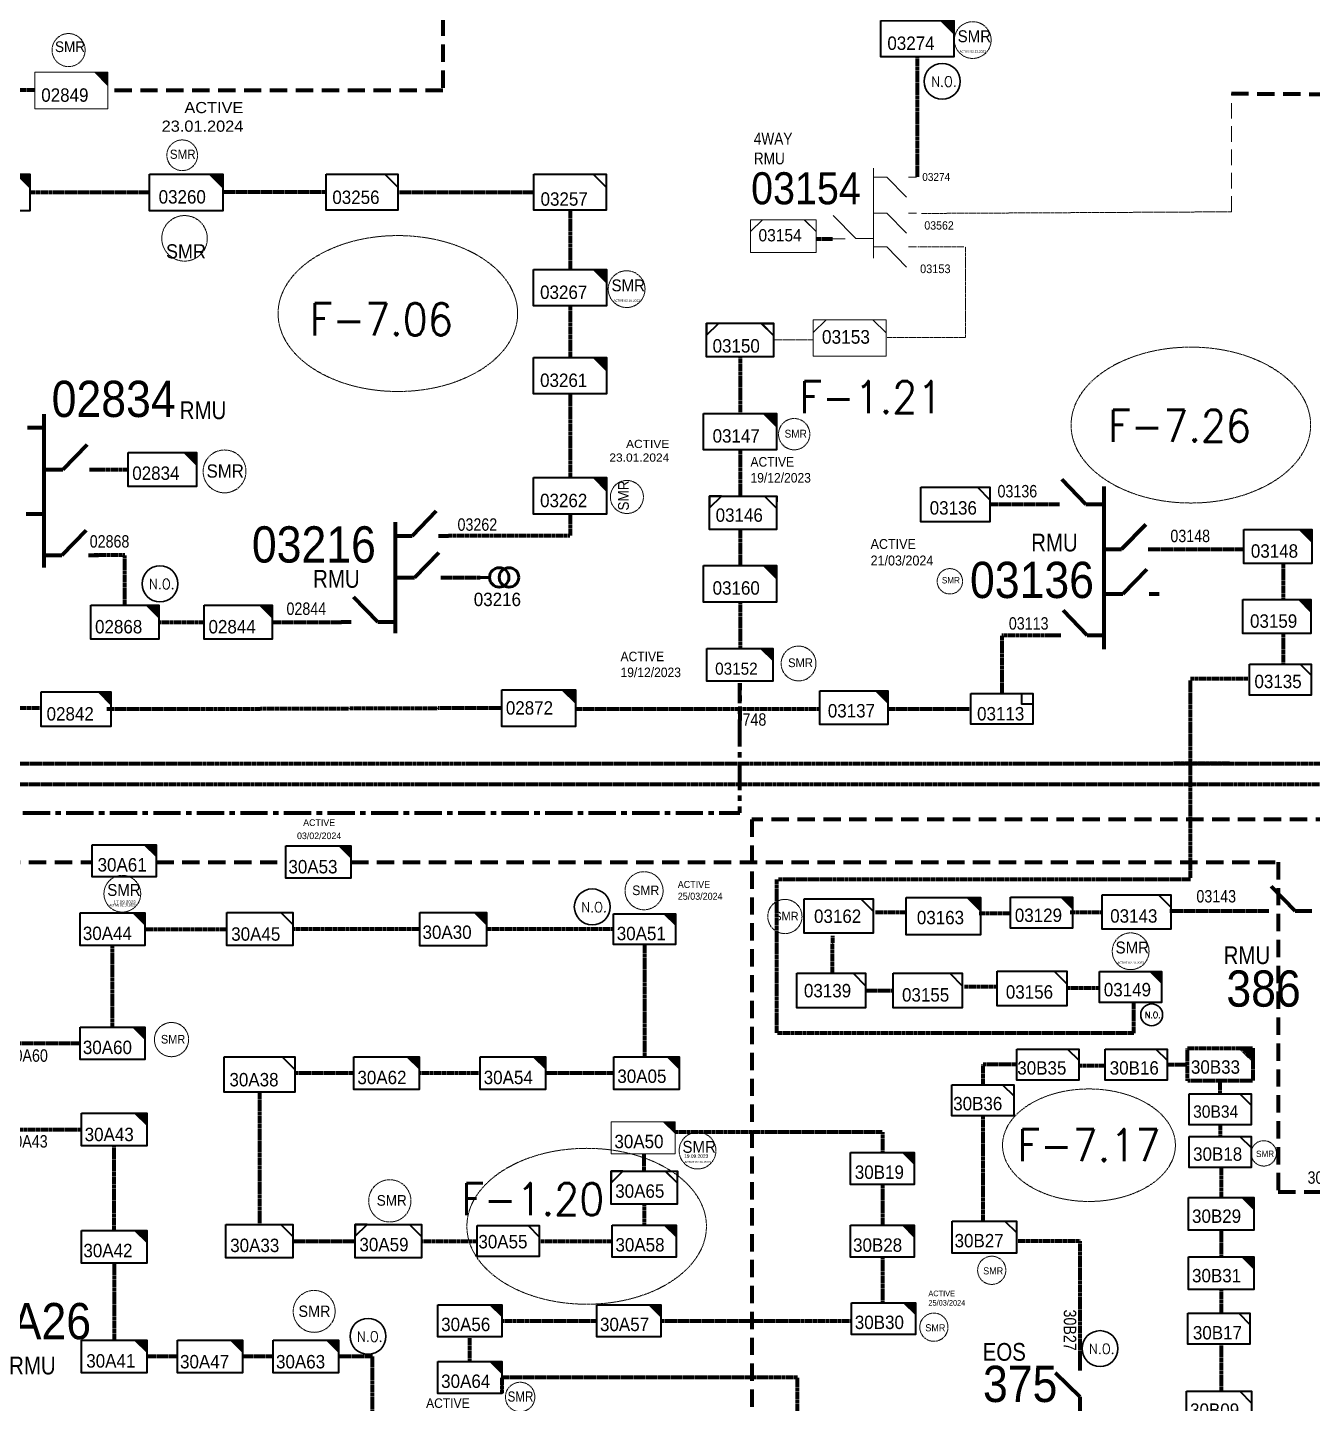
# Model space of a CAD drawing. Header units: metres. Extents: x 65984 to 144644, y -19036 to 23726.
# Drawn here: x 117936 to 118290.2, y 20753.7 to 21133.2 of the extents above; entities that cross this region are included whole.
import ezdxf
from ezdxf.enums import TextEntityAlignment as Align

# ---------------------------------------------------------------- set-up
doc = ezdxf.new("R2010")
doc.units = ezdxf.units.M
doc.header["$MEASUREMENT"] = 0
for name, pattern in [('( Center )', [2, 1.25, -0.25, 0.25, -0.25]), ('DGN Style 3', [0.013877, 0, -0.013877]), ('HIDDEN2', [2381.25, 1587.5, -793.75])]:
    doc.linetypes.add(name, pattern=pattern)
doc.layers.get('0').update_dxf_attribs({"color": 95, "lineweight": 40})
for name, color, linetype, lineweight in [('d_eos', 111, 'Continuous', 40), ('d_eos no', 121, 'Continuous', 40), ('d_switch', 95, 'Continuous', 40), ('d_tf no', 6, 'Continuous', 40), ('d_tf_200', 1, 'Continuous', 40), ('d_ug cable', 95, 'Continuous', 40), ('d_unit sub', 7, 'Continuous', 40), ('F11-6 (B324)', 30, 'Continuous', 0), ('FDR  1  05', 172, 'Continuous', 40), ('FDR  1  16', 234, 'Continuous', 40), ('FDR  4  02', 126, 'Continuous', 40), ('fedr no', 95, 'Continuous', 40), ('Level 37', 7, 'Continuous', 0), ('SW N O', 114, 'Continuous', 30)]:
    doc.layers.add(name, color=color, linetype=linetype, lineweight=lineweight)
doc.styles.add('NASKHF', font='naskhf.shx', dxfattribs={"height": 8})
doc.styles.get("Standard").update_dxf_attribs({"font": 'txt.shx'})
doc.styles.add('Style-Arial', font='arial.ttf')
doc.styles.add('Style-ENGINEERING', font='ENGINEERING.shx')
doc.styles.add('Style-msdefault', font='msdefault.shx')
doc.styles.add('Style-STANDARD', font='STANDARD.shx')

# ---------------------------------------------------------------- blocks, each defined once
blk = doc.blocks.new('TF_8')
at = {"color": 0, "linetype": 'ByBlock', "lineweight": -2}
blk.add_line((6.3, 4.95), (9.9, 1.35), dxfattribs=at)
blk.add_3dface([(-10.1, 4.95), (9.9, 4.95), (9.9, -5.05), (-10.1, -5.05)], dxfattribs=at)
blk = doc.blocks.new('exist.us-1000kva')
at = {"color": 0, "linetype": 'ByBlock', "lineweight": -2, "flags": 128}
blk.add_lwpolyline([(39.99, 12.92), (32.8, 20), (40, 20)], close=True, dxfattribs=at)
at = {"color": 0, "linetype": 'ByBlock', "lineweight": -2, "extrusion": (0, 0, -1)}
blk.add_solid([(-39.99, 12.92), (-32.8, 20), (-40, 20)], dxfattribs=at)
at = {"color": 0, "linetype": 'ByBlock', "lineweight": -2, "xscale": 2, "yscale": 2}
blk.add_blockref('TF_8', (20.2, 10.1), dxfattribs=at)
blk = doc.blocks.new('TF3')
at = {"color": 0, "linetype": 'ByBlock', "lineweight": -2}
for p, q in [((11.3, 9), (18.3, 9)), ((18.3, 9), (18.3, 2))]:
    blk.add_line(p, q, dxfattribs=at)
at = {"color": 0, "linetype": 'ByBlock', "lineweight": -2, "flags": 128}
blk.add_lwpolyline([(18.3, 2), (11.3, 2), (11.3, 9)], dxfattribs=at)
at = {"color": 0, "linetype": 'ByBlock', "lineweight": -2}
blk.add_3dface([(-21.7, 9), (18.3, 9), (18.3, -11), (-21.7, -11)], dxfattribs=at)
blk = doc.blocks.new('TFU_10')
at = {"layer": 'd_tf_200', "color": 174, "linetype": 'Continuous', "lineweight": 53}
blk.add_line((0, 10), (0, 0), dxfattribs=at)
for centre in [(0, 30), (0, 20)]:
    blk.add_circle(centre, 10, dxfattribs=at)
blk = doc.blocks.new('*U892')
at = {"layer": 'SW N O', "color": 3}
blk.add_circle((0, 0), 16.8, dxfattribs=at)
at = {"layer": 'SW N O', "color": 3, "style": 'Style-STANDARD'}
blk.add_text('N.O.', height=9.6, dxfattribs=at).set_placement((1.7, -0.2), align=Align.MIDDLE_CENTER)
blk = doc.blocks.new('*U2233')
at = {"layer": 'd_unit sub', "color": 2, "linetype": 'Continuous', "lineweight": 40, "flags": 128}
for points in [[(-9.48, 1.38), (-6.07, 4.73), (-9.48, 4.73)], [(9.49, 1.32), (6.02, 4.73), (9.5, 4.73)]]:
    blk.add_lwpolyline(points, close=True, dxfattribs=at)
at = {"layer": 'd_unit sub', "color": 2, "linetype": 'Continuous', "lineweight": 40, "xscale": 0.9486633457507598, "yscale": 0.9486633457507598, "zscale": 0.4432356784167813, "rotation": 359.9999999999999}
blk.add_blockref('TF_8', (0.1, 0.04), dxfattribs=at)
blk = doc.blocks.new('*U2381')
at = {"layer": 'd_unit sub', "color": 20, "linetype": 'Continuous', "lineweight": 40, "flags": 128}
for points in [[(-9.48, 1.38), (-6.07, 4.73), (-9.48, 4.73)], [(9.49, 1.32), (6.02, 4.73), (9.5, 4.73)]]:
    blk.add_lwpolyline(points, close=True, dxfattribs=at)
at = {"layer": 'd_unit sub', "color": 20, "linetype": 'Continuous', "lineweight": 40, "xscale": 0.94866334575076, "yscale": 0.94866334575076, "zscale": 0.4380515265747434, "rotation": 359.9999999999999}
blk.add_blockref('TF_8', (0.1, 0.04), dxfattribs=at)
blk = doc.blocks.new('*U3192')
at = {"layer": 'd_unit sub', "color": 253, "linetype": 'Continuous', "lineweight": 40, "flags": 128}
for points in [[(-9.48, 1.38), (-6.07, 4.73), (-9.48, 4.73)], [(9.49, 1.32), (6.02, 4.73), (9.5, 4.73)]]:
    blk.add_lwpolyline(points, close=True, dxfattribs=at)
at = {"layer": 'd_unit sub', "color": 253, "linetype": 'Continuous', "lineweight": 40, "xscale": 0.9486633457507598, "yscale": 0.9486633457507598, "zscale": 0.4432356784167813, "rotation": 359.9999999999999}
blk.add_blockref('TF_8', (0.1, 0.04), dxfattribs=at)
blk = doc.blocks.new('*U3576')
at = {"layer": 'd_unit sub', "color": 20, "linetype": 'Continuous', "lineweight": 13, "flags": 128}
for points in [[(-9.48, 1.38), (-6.07, 4.73), (-9.48, 4.73)], [(9.49, 1.32), (6.02, 4.73), (9.5, 4.73)]]:
    blk.add_lwpolyline(points, close=True, dxfattribs=at)
at = {"layer": 'd_unit sub', "color": 20, "linetype": 'Continuous', "lineweight": 13, "xscale": 0.9486633457507598, "yscale": 0.9486633457507598, "zscale": 0.3262401799738568, "rotation": 359.9999999999999}
blk.add_blockref('TF_8', (0.1, 0.04), dxfattribs=at)
blk = doc.blocks.new('*U3577')
at = {"layer": 'd_eos', "color": 7, "linetype": 'Continuous', "lineweight": 13, "ltscale": 0.506715}
for p, q in [((2.75, 9.97), (-3.91, 16.84)), ((-4.54, 9.97), (-7.31, 9.97)), ((7.31, 9.97), (2.75, 9.97)), ((7.31, -16.83), (7.31, 13.77)), ((2.75, -1.53), (-3.91, 5.33)), ((-4.54, -1.53), (-7.31, -1.53)), ((7.31, -1.53), (2.75, -1.53)), ((2.75, -13.83), (-3.91, -6.97)), ((-4.54, -13.83), (-7.31, -13.83)), ((7.31, -13.83), (2.75, -13.83))]:
    blk.add_line(p, q, dxfattribs=at)

msp = doc.modelspace()

# ---------------------------------------------------------------- linework, layer by layer
at = {"layer": 'd_eos', "color": 7, "linetype": 'Continuous', "lineweight": 13, "ltscale": 1.165445}
for p, q in [((118158.14, 21081.35), (118164.34, 21074.96)), ((118157.95, 21074.91), (118161.38, 21074.91)), ((118164.39, 21074.99), (118169.04, 21074.99))]:
    msp.add_line(p, q, dxfattribs=at)
at = {"layer": 'd_eos', "color": 7, "linetype": 'Continuous', "lineweight": 211, "ltscale": 0.625574}
for p, q in [((117940.55, 20984.25), (117940.55, 21026.56)), ((117940.55, 21022.77), (117936, 21022.77)), ((117945.77, 21011.3), (117952.43, 21018.16)), ((117940.55, 21011.3), (117945.77, 21011.3)), ((117953.07, 21011.3), (117955.83, 21011.3)), ((117940.55, 20998.96), (117935.63, 20998.96)), ((118042.01, 20992.99), (118048.67, 20999.85)), ((117945.47, 20987.7), (117952.13, 20994.56)), ((118037.46, 20966.18), (118037.46, 20996.78)), ((118037.46, 20992.99), (118042.01, 20992.99)), ((118049.27, 20993.02), (118052.04, 20993.02)), ((117940.55, 20987.7), (117945.47, 20987.7)), ((117952.76, 20987.7), (117955.53, 20987.7)), ((118042.68, 20981.52), (118049.34, 20988.38)), ((118037.46, 20981.51), (118042.68, 20981.52)), ((118049.97, 20981.52), (118052.74, 20981.52)), ((118032.54, 20969.18), (118025.88, 20976.04)), ((118025.24, 20969.18), (118022.47, 20969.18)), ((118037.46, 20969.18), (118032.54, 20969.18)), ((118285.5, 20889.44), (118278.83, 20896.3)), ((118278.2, 20889.44), (118275.43, 20889.44)), ((118290.05, 20889.44), (118285.5, 20889.44))]:
    msp.add_line(p, q, dxfattribs=at)
at = {"layer": 'd_eos', "color": 2, "linetype": 'Continuous', "lineweight": 211, "ltscale": 0.625574}
for p, q in [((118227.78, 21001.64), (118221.12, 21008.5)), ((118232.7, 21006.57), (118232.7, 20961.71)), ((118220.49, 21001.63), (118217.72, 21001.63)), ((118232.7, 21001.64), (118227.78, 21001.64)), ((118237.62, 20989.3), (118244.28, 20996.16)), ((118232.7, 20989.3), (118237.62, 20989.3)), ((118244.91, 20989.3), (118247.68, 20989.3)), ((118237.92, 20976.97), (118244.58, 20983.83)), ((118232.7, 20976.97), (118237.92, 20976.97)), ((118245.21, 20976.97), (118247.98, 20976.97)), ((118228.14, 20965.5), (118221.48, 20972.36)), ((118220.88, 20965.47), (118218.11, 20965.47)), ((118232.7, 20965.5), (118228.14, 20965.5))]:
    msp.add_line(p, q, dxfattribs=at)
at = {"layer": 'd_eos', "color": 1, "linetype": 'Continuous', "lineweight": 211, "ltscale": 0.625574}
for p, q in [((118226.23, 20762.78), (118226.23, 20765.55)), ((118226.23, 20755.49), (118219.37, 20762.15)), ((118226.23, 20750.93), (118226.23, 20755.49))]:
    msp.add_line(p, q, dxfattribs=at)
at = {"layer": 'd_ug cable', "color": 20, "linetype": 'DGN Style 3', "lineweight": 100}
for p, q in [((118181.3, 21125.08), (118181.3, 21091.94)), ((118153.44, 21074.91), (118157.96, 21074.91)), ((118132.43, 21042.36), (118132.43, 21026.76)), ((118132.43, 21016.68), (118132.43, 21003.94)), ((118132.43, 20994.7), (118132.43, 20984.82)), ((118132.43, 20974.69), (118132.43, 20962.06))]:
    msp.add_line(p, q, dxfattribs=at)
at = {"layer": 'd_ug cable', "color": 215, "linetype": 'DGN Style 3', "lineweight": 100}
msp.add_line((117937.97, 21115.92), (117922.62, 21115.92), dxfattribs=at)
at = {"layer": 'd_ug cable', "color": 174, "linetype": 'DGN Style 3', "lineweight": 100}
for p, q in [((117969.63, 21087.66), (117936.61, 21087.66)), ((118018.28, 21087.75), (117989.79, 21087.75)), ((118038.1, 21087.75), (118075.62, 21087.75)), ((118052.71, 20981.52), (118060.78, 20981.52))]:
    msp.add_line(p, q, dxfattribs=at)
at = {"layer": 'd_ug cable', "color": 20, "linetype": 'DGN Style 3', "lineweight": 13}
for p, q in [((118182.46, 21081.9), (118267.87, 21082.36)), ((118181.46, 21072.67), (118194.17, 21072.67)), ((118194.54, 21047.68), (118194.54, 21072.74)), ((118141.67, 21047.07), (118152.57, 21047.07)), ((118173.01, 21047.69), (118194.48, 21047.69))]:
    msp.add_line(p, q, dxfattribs=at)
at = {"layer": 'd_ug cable', "color": 1, "linetype": 'DGN Style 3', "lineweight": 100}
for p, q in [((117955.83, 21011.3), (117963.72, 21011.3)), ((118208.72, 20847.16), (118199.34, 20847.16)), ((118199.34, 20847.16), (118199.34, 20841.58)), ((118250.14, 20847.16), (118255.76, 20847.16)), ((118199.34, 20833.05), (118199.34, 20804))]:
    msp.add_line(p, q, dxfattribs=at)
at = {"layer": 'd_ug cable', "color": 240, "linetype": 'DGN Style 3', "lineweight": 100}
msp.add_line((118217.72, 21001.63), (118201.3, 21001.63), dxfattribs=at)
at = {"layer": 'd_ug cable', "color": 194, "linetype": 'DGN Style 3', "lineweight": 100}
for p, q in [((117968.37, 20884.5), (117990.93, 20884.5)), ((117930.13, 20829.24), (117950.86, 20829.24)), ((117959.86, 20801.43), (117959.86, 20824.74)), ((117959.86, 20792.43), (117959.86, 20771.13)), ((117977.3, 20766.63), (117968.86, 20766.63)), ((118003.75, 20766.63), (117995.65, 20766.63))]:
    msp.add_line(p, q, dxfattribs=at)
at = {"layer": 'd_ug cable', "color": 253, "linetype": 'DGN Style 3', "lineweight": 100}
for p, q in [((118106.09, 20880.24), (118106.09, 20849.3)), ((118025.94, 20844.8), (118009.65, 20844.8)), ((118060.76, 20844.8), (118043.94, 20844.8)), ((118097.65, 20844.8), (118078.76, 20844.8)), ((117999.92, 20839.57), (117999.92, 20803.09)), ((118106, 20817.79), (118106, 20822.56)), ((118106, 20808.66), (118106, 20802.87)), ((118077.06, 20798.46), (118097.18, 20798.46)), ((118066.94, 20776.5), (118092.92, 20776.5)), ((118057.94, 20765.24), (118057.94, 20772.1))]:
    msp.add_line(p, q, dxfattribs=at)
at = {"layer": 'd_ug cable', "color": 215, "linetype": 'HIDDEN2', "lineweight": 158, "ltscale": 0.003}
msp.add_lwpolyline([(118050.45, 21235.63), (118050.45, 21115.82), (117958.13, 21115.82)], dxfattribs=at)
at = {"layer": 'd_ug cable', "color": 20, "linetype": 'HIDDEN2', "lineweight": 158, "ltscale": 0.003}
msp.add_lwpolyline([(118267.87, 21114.99), (118267.87, 21114.99), (118347.64, 21114.43)], dxfattribs=at)
at = {"layer": 'd_ug cable', "color": 20, "linetype": 'HIDDEN2', "lineweight": 13, "ltscale": 0.0027}
msp.add_lwpolyline([(118267.87, 21082.36), (118267.87, 21082.36), (118267.87, 21114.99)], dxfattribs=at)
at = {"layer": 'd_ug cable', "color": 174, "linetype": 'DGN Style 3', "lineweight": 100, "flags": 128}
for points in [[(118085.56, 21082.77), (118085.56, 21066.47)], [(118085.56, 21056.38), (118085.56, 21042.2)], [(118085.56, 21032.12), (118085.56, 21009.04)], [(118085.56, 20998.96), (118085.56, 20993.02), (118052.04, 20993.02)], [(117972.18, 20969.18), (117984.69, 20969.18)], [(118003.46, 20969.18), (118022.6, 20969.18)], [(118251.9, 20930.33), (118267.46, 20930.33)]]:
    msp.add_lwpolyline(points, dxfattribs=at)
at = {"layer": 'd_ug cable', "color": 7, "linetype": 'DGN Style 3', "lineweight": 100, "flags": 128}
msp.add_lwpolyline([(117962.8, 20973.88), (117962.8, 20987.7), (117954.15, 20987.7)], dxfattribs=at)
at = {"layer": 'd_ug cable', "color": 240, "linetype": 'DGN Style 3', "lineweight": 100, "flags": 128}
for points in [[(118247.68, 20989.3), (118271.31, 20989.3)], [(118282.28, 20975.43), (118282.28, 20985.37)], [(118282.28, 20957.6), (118282.28, 20966.06)], [(118272.86, 20953.57), (118256.57, 20953.57)], [(118256.6, 20898.63), (118256.6, 20953.31)], [(118066.72, 20945.48), (117978.89, 20945.15), (117978.89, 20945.15), (117957.77, 20945.15)], [(118154.45, 20945.16), (118110.5, 20945.16), (118110.5, 20945.16), (118087.02, 20945.16)], [(118142.6, 20855.88), (118142.6, 20898.16)], [(118143.07, 20898.3), (118256.58, 20898.3)], [(118240.99, 20855.8), (118240.99, 20864.28)], [(118240.99, 20855.8), (118142.6, 20855.8)]]:
    msp.add_lwpolyline(points, dxfattribs=at)
at = {"layer": 'd_ug cable', "color": 1, "linetype": 'DGN Style 3', "lineweight": 100, "flags": 128}
for points in [[(118218.11, 20965.47), (118204.6, 20965.47), (118204.6, 20949.54)], [(117939.75, 20945.45), (117928.53, 20945.45)], [(118196.14, 20945.18), (118173.05, 20945.18)], [(114677.82, 20018.71), (114677.82, 19903.39), (115244.76, 19903.39), (115244.76, 20560.1), (115296.31, 20560.1), (115296.31, 20924.47), (118370.71, 20924.47), (118370.71, 20662.09), (118341.83, 20662.09), (118341.83, 20633.98)], [(118225.79, 20846.94), (118233.07, 20846.94)], [(118264.71, 20842.67), (118264.71, 20838.97)], [(118264.76, 20830.53), (118264.76, 20827.35)], [(118265.06, 20818.81), (118265.06, 20810.53)], [(118265.06, 20801.53), (118265.06, 20794.12)], [(118226.23, 20765.55), (118226.23, 20798.48), (118208.6, 20798.48), (118208.6, 20798.48)], [(118265.06, 20785.12), (118265.06, 20778.71)], [(118265.06, 20770.03), (118265.07, 20757.05)]]:
    msp.add_lwpolyline(points, dxfattribs=at)
at = {"layer": 'd_ug cable', "color": 21, "linetype": 'HIDDEN2', "lineweight": 140, "ltscale": 0.003}
msp.add_lwpolyline([(118354.86, 20938.91), (118338.76, 20938.91), (118338.76, 20914.71), (118135.7, 20914.71), (118135.7, 20575.59), (117916.06, 20575.59), (117916.06, 20450.7), (117851.66, 20450.7), (117851.66, 20319.58)], dxfattribs=at)
at = {"layer": 'd_ug cable', "color": 5, "linetype": 'DGN Style 3', "lineweight": 100, "flags": 128}
msp.add_lwpolyline([(114712.34, 19960.32), (114712.34, 19909.13), (115239.03, 19909.13), (115239.03, 20565.83), (115290.57, 20565.83), (115290.57, 20930.2), (118376.44, 20930.2), (118376.44, 20576.15), (118417.8, 20576.15), (118417.8, 20475.96), (118374.08, 20475.96)], dxfattribs=at)
at = {"layer": 'd_ug cable', "color": 18, "linetype": 'HIDDEN2', "lineweight": 158, "ltscale": 0.003}
for points in [[(117829.2, 20892.53), (117829.2, 20902.99), (117953.78, 20902.99)], [(117971.52, 20902.99), (118007.2, 20902.99)], [(118025.19, 20902.99), (118280.78, 20902.99)], [(118280.78, 20902.99), (118280.78, 20812.08), (118302.65, 20812.08)]]:
    msp.add_lwpolyline(points, dxfattribs=at)
at = {"layer": 'd_ug cable', "color": 41, "linetype": 'DGN Style 3', "lineweight": 100, "flags": 128}
for points in [[(118178.43, 20889.14), (118169.66, 20889.14)], [(118207.04, 20888.79), (118198.27, 20888.79)], [(118232.16, 20889.14), (118223.39, 20889.14)], [(118275.43, 20889.44), (118250.9, 20889.44), (118250.9, 20889.44)], [(118157.88, 20872.35), (118157.98, 20882.74)], [(118202.96, 20868.63), (118194.19, 20868.63)], [(118174.56, 20867.49), (118167.19, 20867.49)], [(118231.57, 20868.27), (118222.8, 20868.27)]]:
    msp.add_lwpolyline(points, dxfattribs=at)
at = {"layer": 'd_ug cable', "color": 194, "linetype": 'DGN Style 3', "lineweight": 100, "flags": 128}
for points in [[(118044.11, 20884.5), (118009.11, 20884.5)], [(117959.42, 20857.52), (117959.42, 20880.02)], [(117930.49, 20853.04), (117950.47, 20853.04)], [(118031.09, 20736.57), (118031.09, 20766.63), (118021.75, 20766.63)]]:
    msp.add_lwpolyline(points, dxfattribs=at)
at = {"layer": 'd_ug cable', "color": 253, "linetype": 'DGN Style 3', "lineweight": 100, "flags": 128}
for points in [[(118097.55, 20884.5), (118062.55, 20884.5)], [(118114.51, 20828.57), (118171.66, 20828.57), (118171.66, 20822.94)], [(118171.66, 20814.13), (118171.66, 20802.85)], [(118009.17, 20798.46), (118026.35, 20798.46)], [(118044.61, 20798.46), (118059.99, 20798.46)], [(118171.66, 20794.04), (118171.66, 20781.48)], [(118110.54, 20776.5), (118163.17, 20776.5)], [(118214.76, 20737.03), (118214.76, 20730.86), (118148.31, 20730.86), (118148.31, 20760.84), (118066.75, 20760.84), (118066.75, 20756.43)]]:
    msp.add_lwpolyline(points, dxfattribs=at)
at = {"layer": 'd_ug cable', "color": 2, "linetype": 'DGN Style 3', "lineweight": 13}
for centre, radius in [((118196.57, 21129.73), 5.07), ((117947.31, 21126.96), 4.56), ((117978.64, 21097.95), 4.23), ((118101.16, 21061.03), 5.07), ((118147.35, 21021.03), 4.32), ((117990.31, 21010.76), 5.91), ((118101.23, 21003.71), 4.56), ((118190.27, 20980.45), 3.5), ((118148.56, 20957.78), 4.8), ((117962.13, 20894.28), 5.07), ((118105.96, 20895.11), 5.25), ((118144.79, 20888), 4.72), ((118240.11, 20878.41), 5.07), ((117975.69, 20854.05), 4.72), ((118120.71, 20823.43), 5.07), ((118276.81, 20822.67), 3.5), ((118035.87, 20809.57), 5.83), ((118201.81, 20790.42), 3.89), ((118015.02, 20779.09), 5.78), ((118185.86, 20774.72), 3.89), ((118071.8, 20755.48), 4.06)]:
    msp.add_circle(centre, radius, dxfattribs=at)
at = {"layer": 'd_ug cable', "color": 2, "linetype": 'DGN Style 3', "lineweight": 0}
msp.add_circle((117979.28, 21075.04), 6.28, dxfattribs=at)
at = {"layer": 'FDR  1  16', "color": 20, "linetype": '( Center )', "lineweight": 106, "ltscale": 6, "flags": 128}
msp.add_lwpolyline([(117711.93, 20611.4), (117693.89, 20611.4), (117693.89, 20916.56), (118132.38, 20916.56), (118132.38, 20952.4), (118132.38, 20942.03)], dxfattribs=at)
at = {"layer": 'fedr no', "color": 82, "linetype": 'DGN Style 3', "lineweight": 13, "true_color": 0x1dc70e}
for centre in [(118038.09, 21054.3), (118256.71, 21023.54), (118090.14, 20802.56)]:
    msp.add_ellipse(centre, major_axis=(33.02, 0), ratio=0.651175, dxfattribs=at)
at = {"layer": 'fedr no', "color": 1, "linetype": 'DGN Style 3', "lineweight": 13}
msp.add_ellipse((118228.62, 20824.92), major_axis=(23.83, 0), ratio=0.651175, dxfattribs=at)

# ---------------------------------------------------------------- block references
at = {"layer": 'd_eos', "color": 7, "linetype": 'Continuous', "lineweight": 13, "ltscale": 0.506715, "xscale": 0.81, "yscale": 0.81, "zscale": 0.81, "rotation": 179.9999999999999}
msp.add_blockref('*U3577', (118175.16, 21080.75), dxfattribs=at)
at = {"layer": 'd_tf no', "color": 121, "linetype": 'Continuous', "lineweight": 40}
for p, xscale, yscale, zscale in [((118122.35, 21016.68), 0.5041135625777933, 0.5041135625777933, 0.4267622666565712), ((118123.3, 20952.87), 0.453702206320014, 0.453702206320014, 0.3840860399909141)]:
    msp.add_blockref('exist.us-1000kva', p, dxfattribs=dict(at, xscale=xscale, yscale=yscale, zscale=zscale))
at = {"layer": 'd_tf no', "color": 121, "linetype": 'Continuous', "lineweight": 40, "xscale": 0.440633956156795, "yscale": 0.440633956156795, "zscale": 0.4267622666565712, "rotation": 359.9999999999999}
msp.add_blockref('exist.us-1000kva', (118049.13, 20756.43), dxfattribs=at)
at = {"layer": 'd_tf_200', "color": 174, "linetype": 'Continuous', "lineweight": 53, "xscale": 0.268818963134379, "yscale": 0.268818963134379, "zscale": 0.268818963134379, "rotation": 269.9999999999999}
msp.add_blockref('TFU_10', (118060.66, 20981.52), dxfattribs=at)
at = {"layer": 'd_ug cable', "color": 1, "linetype": 'DGN Style 3', "lineweight": 100, "xscale": 0.45, "yscale": 0.45, "zscale": 0.4267622666565712, "rotation": 359.9999999999999}
msp.add_blockref('exist.us-1000kva', (118255.76, 20842.66), dxfattribs=at)
at = {"layer": 'd_ug cable', "color": 2, "linetype": 'Continuous', "lineweight": 0, "xscale": 0.440633956156795, "yscale": 0.440633956156795, "zscale": 0.4267622666565712, "rotation": 359.9999999999999}
msp.add_blockref('exist.us-1000kva', (118096.89, 20822.56), dxfattribs=at)
at = {"layer": 'd_unit sub', "color": 2, "linetype": 'Continuous', "lineweight": 40}
for name, p, xscale, yscale, zscale in [('exist.us-1000kva', (118171.22, 21125.08), 0.5041135625777933, 0.5041135625777933, 0.4267622666565712), ('exist.us-1000kva', (117969.63, 21082.62), 0.5041135625777933, 0.5041135625777933, 0.4267622666565712), ('exist.us-1000kva', (118075.48, 21056.38), 0.5041135625777933, 0.5041135625777933, 0.4267622666565712), ('*U2233', (118035.47, 20798.47), 0.9628337415908114, 0.9628337415908114, 0.9628337415908114)]:
    msp.add_blockref(name, p, dxfattribs=dict(at, xscale=xscale, yscale=yscale, zscale=zscale))
at = {"layer": 'd_unit sub', "color": 174, "linetype": 'Continuous', "lineweight": 40, "xscale": 0.5041135625777933, "yscale": 0.5041135625777933, "zscale": 0.4267622666565712}
for p in [(117916.44, 21082.62), (118075.48, 21032.12)]:
    msp.add_blockref('exist.us-1000kva', p, dxfattribs=at)
at = {"layer": 'd_unit sub', "color": 174, "linetype": 'Continuous', "lineweight": 40, "zscale": 0.4267622666565712, "rotation": 359.9999999999999}
for name, p, xscale, yscale in [('TF_8', (118028.29, 21087.79), 0.991218094097867, 0.991218094097867), ('TF_8', (118085.66, 21087.79), 0.9943205668706147, 0.9943205668706147), ('exist.us-1000kva', (117953.41, 20964.49), 0.4692216725913425, 0.4692216725913425), ('exist.us-1000kva', (117984.69, 20964.49), 0.4692216725913425, 0.4692216725913425)]:
    msp.add_blockref(name, p, dxfattribs=dict(at, xscale=xscale, yscale=yscale))
at = {"layer": 'd_unit sub', "color": 20, "linetype": 'Continuous', "lineweight": 13, "rotation": 359.9999999999999}
for p, xscale, yscale, zscale in [((118144.36, 21075.65), 0.9536216305961183, 0.9536216305961183, 0.9536216305961183), ((118162.62, 21047.59), 1.059579589551243, 1.059579589551243, 1.059579589551243)]:
    msp.add_blockref('*U3576', p, dxfattribs=dict(at, xscale=xscale, yscale=yscale, zscale=zscale))
at = {"layer": 'd_unit sub', "color": 20, "linetype": 'Continuous', "lineweight": 40}
for name, p, xscale, yscale, zscale in [('*U2381', (118132.42, 21046.99), 0.9742284657550533, 0.9742284657550533, 0.9742284657550533), ('*U2381', (118133.27, 20999.33), 0.9742284657550533, 0.9742284657550533, 0.9742284657550533), ('exist.us-1000kva', (118122.35, 20974.74), 0.5041135625777933, 0.5041135625777933, 0.4267622666565712)]:
    msp.add_blockref(name, p, dxfattribs=dict(at, xscale=xscale, yscale=yscale, zscale=zscale))
at = {"layer": 'd_unit sub', "color": 1, "linetype": 'Continuous', "lineweight": 40, "rotation": 359.9999999999999}
for name, p, xscale, yscale, zscale in [('exist.us-1000kva', (117963.72, 21006.59), 0.4703409546763249, 0.4703409546763249, 0.4267622666565712), ('exist.us-1000kva', (117939.75, 20940.36), 0.4806874048073583, 0.4806874048073583, 0.4267622666565712), ('exist.us-1000kva', (118066.72, 20940.4), 0.5076122694003162, 0.5076122694003162, 0.3840860399909141), ('exist.us-1000kva', (118154.45, 20940.91), 0.4685785837091358, 0.4685785837091358, 0.4267622666565712), ('TF3', (118205.32, 20945.7), 0.4266530155163069, 0.4266530155163069, 0.1300771388769227), ('TF_8', (118217.34, 20847.21), 0.8535245333131425, 0.8535245333131425, 0.4267622666565712), ('TF_8', (118241.7, 20847.21), 0.8535245333131425, 0.8535245333131425, 0.4267622666565712), ('TF_8', (118199.43, 20837.36), 0.8535245333131425, 0.8535245333131425, 0.4267622666565712), ('TF_8', (118264.84, 20834.84), 0.8535245333131425, 0.8535245333131425, 0.4267622666565712), ('TF_8', (118264.84, 20823.12), 0.8535245333131425, 0.8535245333131425, 0.4267622666565712), ('TF_8', (118264.54, 20774.34), 0.8535245333131425, 0.8535245333131425, 0.4267622666565712), ('TF_8', (118264.54, 20752.61), 0.8960473593187147, 0.8960473593187147, 0.4267622666565712)]:
    msp.add_blockref(name, p, dxfattribs=dict(at, xscale=xscale, yscale=yscale, zscale=zscale))
at = {"layer": 'd_unit sub', "color": 51, "linetype": 'Continuous', "lineweight": 40, "xscale": 0.5041135625777933, "yscale": 0.5041135625777933, "zscale": 0.4267622666565712}
msp.add_blockref('exist.us-1000kva', (118075.48, 20998.96), dxfattribs=at)
at = {"layer": 'd_unit sub', "color": 2, "linetype": 'Continuous', "lineweight": 40, "zscale": 0.4267622666565712, "rotation": 359.9999999999999}
for name, p, xscale, yscale in [('TF_8', (118191.89, 21001.68), 0.9499999999999998, 0.9499999999999998), ('exist.us-1000kva', (117953.82, 20898.97), 0.4408968550174688, 0.4408968550174688), ('exist.us-1000kva', (118097.55, 20880.24), 0.4267622666565712, 0.4267622666565712), ('exist.us-1000kva', (118231.53, 20864.28), 0.4267622666565712, 0.4267622666565712), ('TF_8', (118199.82, 20799.61), 0.8866135309493983, 0.8866135309493983), ('exist.us-1000kva', (118163.17, 20772.67), 0.440633956156795, 0.440633956156795)]:
    msp.add_blockref(name, p, dxfattribs=dict(at, xscale=xscale, yscale=yscale))
at = {"layer": 'd_unit sub', "color": 240, "linetype": 'Continuous', "lineweight": 40, "zscale": 0.4267622666565712, "rotation": 359.9999999999999}
for name, p, xscale, yscale in [('exist.us-1000kva', (118271.31, 20985.37), 0.4685785837091358, 0.4685785837091358), ('exist.us-1000kva', (118271.08, 20966.06), 0.4685785837091358, 0.4685785837091358), ('TF_8', (118281.47, 20953.37), 0.8535245333131425, 0.8535245333131425)]:
    msp.add_blockref(name, p, dxfattribs=dict(at, xscale=xscale, yscale=yscale))
at = {"layer": 'd_unit sub', "color": 121, "linetype": 'Continuous', "lineweight": 40, "xscale": 0.4487558253748037, "yscale": 0.4487558253748037, "zscale": 0.4267622666565712, "rotation": 359.9999999999999}
msp.add_blockref('exist.us-1000kva', (118007.2, 20898.53), dxfattribs=at)
at = {"layer": 'd_unit sub', "color": 41, "linetype": 'Continuous', "lineweight": 40, "zscale": 0.4267622666565712, "rotation": 359.9999999999999}
for name, p, xscale, yscale in [('TF_8', (118159.7, 20888.16), 0.9499999999999998, 0.9499999999999998), ('exist.us-1000kva', (118207, 20884.79), 0.4267622666565712, 0.4267622666565712), ('TF_8', (118241.81, 20889.28), 0.9499999999999998, 0.9499999999999998), ('TF_8', (118213.01, 20868.18), 0.9577974050233724, 0.9577974050233724), ('TF_8', (118157.65, 20867.64), 0.9499999999999998, 0.9499999999999998), ('TF_8', (118184.23, 20867.64), 0.9499999999999998, 0.9499999999999998)]:
    msp.add_blockref(name, p, dxfattribs=dict(at, xscale=xscale, yscale=yscale))
at = {"layer": 'd_unit sub', "color": 253, "linetype": 'Continuous', "lineweight": 40, "zscale": 0.4267622666565712, "rotation": 359.9999999999999}
for name, p, xscale, yscale in [('exist.us-1000kva', (118178.24, 20882.97), 0.5129212491346208, 0.5129212491346208), ('TF_8', (118000.02, 20844.48), 0.9733278147492089, 0.9733278147492089), ('exist.us-1000kva', (118025.94, 20840.3), 0.45, 0.45), ('exist.us-1000kva', (118060.76, 20840.3), 0.45, 0.45), ('exist.us-1000kva', (118097.65, 20840.3), 0.45, 0.45), ('exist.us-1000kva', (118162.84, 20814.13), 0.440633956156795, 0.440633956156795), ('TF_8', (118000.01, 20798.51), 0.924603573269855, 0.924603573269855), ('TF_8', (118068.61, 20798.51), 0.8535245333131425, 0.8535245333131425), ('exist.us-1000kva', (118097.18, 20794.06), 0.440633956156795, 0.440633956156795), ('exist.us-1000kva', (118162.84, 20794.04), 0.440633956156795, 0.440633956156795), ('exist.us-1000kva', (118049.13, 20772.1), 0.440633956156795, 0.440633956156795), ('exist.us-1000kva', (118092.92, 20772.1), 0.440633956156795, 0.440633956156795)]:
    msp.add_blockref(name, p, dxfattribs=dict(at, xscale=xscale, yscale=yscale))
at = {"layer": 'd_unit sub', "color": 194, "linetype": 'Continuous', "lineweight": 40, "zscale": 0.4267622666565712, "rotation": 359.9999999999999}
for name, p, xscale, yscale in [('exist.us-1000kva', (117950.47, 20880.02), 0.4476098315427579, 0.4476098315427579), ('TF_8', (118000.11, 20884.61), 0.9093154007834022, 0.9093154007834022), ('exist.us-1000kva', (118044.11, 20879.89), 0.4609337551174101, 0.4609337551174101), ('exist.us-1000kva', (117950.47, 20848.56), 0.4476098315427579, 0.4476098315427579), ('exist.us-1000kva', (117950.86, 20824.74), 0.45, 0.45), ('exist.us-1000kva', (117950.86, 20792.43), 0.45, 0.45), ('exist.us-1000kva', (117950.86, 20762.13), 0.45, 0.45), ('exist.us-1000kva', (117977.3, 20762.13), 0.45, 0.45), ('exist.us-1000kva', (118003.75, 20762.13), 0.45, 0.45)]:
    msp.add_blockref(name, p, dxfattribs=dict(at, xscale=xscale, yscale=yscale))
at = {"layer": 'd_unit sub', "color": 253, "linetype": 'Continuous', "lineweight": 40, "xscale": 0.9628337415908114, "yscale": 0.9628337415908114, "zscale": 0.9628337415908114}
msp.add_blockref('*U3192', (118105.99, 20813.23), dxfattribs=at)
at = {"layer": 'FDR  1  05', "color": 1, "linetype": 'Continuous', "lineweight": 40, "xscale": 0.45, "yscale": 0.45, "zscale": 0.4267622666565712, "rotation": 359.9999999999999}
for p in [(118256.06, 20801.53), (118256.06, 20785.12)]:
    msp.add_blockref('exist.us-1000kva', p, dxfattribs=at)
at = {"layer": 'FDR  4  02', "color": 131, "linetype": 'Continuous', "lineweight": 13, "xscale": 0.5041135625777933, "yscale": 0.5041135625777933, "zscale": 0.4267622666565712}
msp.add_blockref('exist.us-1000kva', (117937.97, 21110.78), dxfattribs=at)
at = {"layer": 'SW N O', "color": 3}
for p, xscale, yscale, zscale in [((118188.15, 21118.34), 0.2950694635422144, 0.2950694635422144, 0.2950694635422144), ((117972.51, 20979.76), 0.2950694635422144, 0.2950694635422144, 0.2950694635422144), ((118091.69, 20890.64), 0.2950694635422144, 0.2950694635422144, 0.2950694635422144), ((118245.91, 20860.89), 0.1793924010335259, 0.1793924010335259, 0.1793924010335259), ((118029.86, 20772.21), 0.2950694635422144, 0.2950694635422144, 0.2950694635422144), ((118231.66, 20768.82), 0.2950694635422144, 0.2950694635422144, 0.2950694635422144)]:
    msp.add_blockref('*U892', p, dxfattribs=dict(at, xscale=xscale, yscale=yscale, zscale=zscale))

# ---------------------------------------------------------------- texts
at = {"color": 4, "attachment_point": 9}
for insert, char_height in [((117995.49, 21104.4), 3.0758), ((118112.93, 21013.41), 2.2589)]:
    msp.add_mtext('\\FENGINEERING;\\H1x;\\W1.09375;ACTIVE\\P23.01.2024', dxfattribs=dict(at, insert=insert, char_height=char_height))
at = {"layer": 'd_eos no', "color": 7, "linetype": 'Continuous', "lineweight": 13, "style": 'Style-Arial', "width": 0.88}
msp.add_text('03154', height=8.845, dxfattribs=at).set_placement((118135.48, 21093.27), align=Align.TOP_LEFT)
at = {"layer": 'd_eos no', "color": 7, "linetype": 'Continuous', "lineweight": 140, "style": 'Style-Arial', "width": 0.88}
for s, p in [('02834', (117976.83, 21035.76)), ('03216', (118032.03, 20995.62))]:
    msp.add_text(s, height=10, dxfattribs=at).set_placement(p, align=Align.TOP_RIGHT)
at = {"layer": 'd_eos no', "color": 121, "linetype": 'Continuous', "lineweight": 140, "style": 'Style-Arial', "width": 0.88}
msp.add_text('03136', height=10, dxfattribs=at).set_placement((118230, 20985.83), align=Align.TOP_RIGHT)
at = {"layer": 'd_eos no', "color": 7, "linetype": 'Continuous', "lineweight": 140, "style": 'Style-Arial', "width": 0.88}
for s, p in [('386', (118266.5, 20873.13)), ('27A26', (117917.97, 20781.4)), ('375', (118199.4, 20764.09))]:
    msp.add_text(s, height=10, dxfattribs=at).set_placement(p, align=Align.TOP_LEFT)
at = {"layer": 'd_switch', "color": 240, "linetype": 'Continuous', "lineweight": 30, "style": 'Style-ENGINEERING', "width": 0.857143}
msp.add_text('03136', height=3.43, rotation=359.9993, dxfattribs=at).set_placement((118203.41, 21007.02), align=Align.TOP_LEFT)
at = {"layer": 'd_switch', "color": 174, "linetype": 'Continuous', "lineweight": 30, "style": 'Style-ENGINEERING', "width": 0.857143}
for s, p in [('03262', (118054.54, 20997.82)), ('02844', (118007.39, 20974.61))]:
    msp.add_text(s, height=3.43, rotation=359.9996, dxfattribs=at).set_placement(p, align=Align.TOP_LEFT)
at = {"layer": 'd_switch', "color": 240, "linetype": 'Continuous', "lineweight": 30, "style": 'Style-ENGINEERING', "width": 0.857143}
msp.add_text('03148', height=3.43, dxfattribs=at).set_placement((118262, 20994.68), align=Align.TOP_RIGHT)
at = {"layer": 'd_switch', "color": 7, "linetype": 'Continuous', "lineweight": 30, "style": 'Style-ENGINEERING', "width": 0.857143}
for s, p in [('02868', (117953.14, 20993.17)), ('03113', (118206.53, 20970.55))]:
    msp.add_text(s, height=3.43, rotation=359.9996, dxfattribs=at).set_placement(p, align=Align.TOP_LEFT)
at = {"layer": 'd_switch', "color": 20, "linetype": 'Continuous', "lineweight": 30, "style": 'Style-ENGINEERING', "width": 0.857143}
msp.add_text('748', height=3.43, rotation=359.9996, dxfattribs=at).set_placement((118133.12, 20944.05), align=Align.TOP_LEFT)
at = {"layer": 'd_switch', "color": 41, "linetype": 'Continuous', "lineweight": 30, "style": 'Style-ENGINEERING', "width": 0.857143}
msp.add_text('03143', height=3.43, dxfattribs=at).set_placement((118258.24, 20895.3), align=Align.TOP_LEFT)
at = {"layer": 'd_switch', "color": 194, "linetype": 'Continuous', "lineweight": 30, "style": 'Style-ENGINEERING', "width": 0.857143}
for s, p in [('30A60', (117930.23, 20851.37)), ('30A43', (117930.17, 20827.7))]:
    msp.add_text(s, height=3.43, dxfattribs=at).set_placement(p, align=Align.TOP_LEFT)
at = {"layer": 'd_switch', "color": 18, "linetype": 'Continuous', "lineweight": 30, "style": 'Style-ENGINEERING', "width": 0.857143}
msp.add_text('30A53', height=3.43, dxfattribs=at).set_placement((118288.88, 20817.72), align=Align.TOP_LEFT)
at = {"layer": 'd_switch', "color": 1, "linetype": 'Continuous', "lineweight": 30, "style": 'Style-ENGINEERING', "width": 0.857143}
msp.add_text('30B27', height=3.43, rotation=270, dxfattribs=at).set_placement((118225.11, 20779.6), align=Align.TOP_LEFT)
at = {"layer": 'd_switch', "color": 1, "linetype": 'Continuous', "lineweight": 30, "ltscale": 0.9, "style": 'Style-ENGINEERING', "width": 0.857143}
msp.add_text('SMR', height=2.793, rotation=0.0026, dxfattribs=at).set_placement((118068.34, 20757.01), align=Align.TOP_LEFT)
at = {"layer": 'd_tf no', "color": 121, "linetype": 'Continuous', "lineweight": 40, "style": 'Style-msdefault', "width": 0.945946}
for s, height, p in [('03274', 3.7, (118173.04, 21130.71)), ('03260', 3.7, (117972.14, 21088.34)), ('03267', 3.7, (118077.3, 21062.02)), ('03147', 3.7, (118124.86, 21022.4)), ('03262', 3.7, (118077.3, 21004.59)), ('03136', 3.7, (118184.71, 21002.55)), ('03152', 3.33, (118125.56, 20958.02)), ('30A53', 3.7, (118007.91, 20903.59)), ('30A51', 3.7, (118098.44, 20885.17)), ('03149', 3.7, (118232.71, 20869.68)), ('30B30', 3.7, (118164.07, 20777.92)), ('30A64', 3.7, (118050.03, 20761.68))]:
    msp.add_text(s, height=height, dxfattribs=at).set_placement(p, align=Align.TOP_LEFT)
at = {"layer": 'd_tf no', "color": 1, "linetype": 'Continuous', "lineweight": 40, "style": 'Style-msdefault', "width": 0.945946}
for s, height, p in [('SMR', 3.281, (118192.41, 21132.42)), ('SMR', 2.953, (117943.57, 21129.37)), ('SMR', 2.531, (117975.22, 21099.5)), ('SMR', 3.281, (118097, 21063.71)), ('SMR', 2.185, (118144.71, 21022.25)), ('02834', 3.7, (117964.87, 21012.12)), ('SMR', 3.655, (117985.36, 21012.7)), ('SMR', 1.77, (118188.07, 20981.63)), ('SMR', 2.428, (118145.68, 20959.2)), ('02842', 3.7, (117941.25, 20945.75)), ('02872', 3.7, (118067.86, 20947.38)), ('03137', 3.7, (118156.62, 20946.6)), ('03113', 3.7, (118197.77, 20945.78)), ('SMR', 3.281, (117957.97, 20896.96)), ('SMR', 2.649, (118102.71, 20896.55)), ('SMR', 2.384, (118141.87, 20889.29)), ('SMR', 3.281, (118235.95, 20881.09)), ('SMR', 2.384, (117972.77, 20855.34)), ('30B35', 3.7, (118208.86, 20848.09)), ('30B16', 3.7, (118234.34, 20848.09)), ('30B33', 3.7, (118256.73, 20848.34)), ('30B36', 3.7, (118191.19, 20838.24)), ('30B34', 3.401, (118257.33, 20835.9)), ('SMR', 3.281, (118116.55, 20826.11)), ('30B18', 3.7, (118257.33, 20824.33)), ('SMR', 1.77, (118274.69, 20823.42)), ('SMR', 2.943, (118032.27, 20811.17)), ('30B29', 3.7, (118257.03, 20807.2)), ('SMR', 1.966, (118199.45, 20791.25)), ('30B31', 3.7, (118257.03, 20790.8)), ('SMR', 3.139, (118010.68, 20780.7)), ('SMR', 1.966, (118183.51, 20775.55)), ('30B17', 3.7, (118257.27, 20775.05)), ('30B09', 3.7, (118256.49, 20753.71))]:
    msp.add_text(s, height=height, dxfattribs=at).set_placement(p, align=Align.TOP_LEFT)
at = {"layer": 'd_tf no', "color": 7, "linetype": 'Continuous', "lineweight": 13, "style": 'Style-msdefault', "width": 0.945946}
for s, height, p in [('03274', 2.186, (118182.66, 21093.06)), ('03562', 2.301, (118183.24, 21079.75)), ('03153', 2.386, (118182.06, 21067.83))]:
    msp.add_text(s, height=height, dxfattribs=at).set_placement(p, align=Align.TOP_LEFT)
at = {"layer": 'd_tf no', "color": 174, "linetype": 'Continuous', "lineweight": 40, "style": 'Style-msdefault', "width": 0.945946}
for s, p in [('03256', (118020.03, 21088.22)), ('03257', (118077.43, 21087.74)), ('03261', (118077.3, 21037.75)), ('03216', (118059.02, 20977.31)), ('02868', (117954.61, 20969.78)), ('02844', (117985.89, 20969.78))]:
    msp.add_text(s, height=3.7, dxfattribs=at).set_placement(p, align=Align.TOP_LEFT)
at = {"layer": 'd_tf no', "color": 20, "linetype": 'Continuous', "lineweight": 13, "style": 'Style-msdefault', "width": 0.945946}
for s, height, p in [('03154', 3.388, (118137.51, 21077.59)), ('03153', 3.764, (118155, 21049.74))]:
    msp.add_text(s, height=height, dxfattribs=at).set_placement(p, align=Align.TOP_LEFT)
at = {"layer": 'd_tf no', "color": 1, "linetype": 'Continuous', "lineweight": 13, "style": 'Style-msdefault', "width": 0.945946}
msp.add_text('SMR', height=3.908, dxfattribs=at).set_placement((117974.18, 21073.41), align=Align.TOP_LEFT)
at = {"layer": 'd_tf no', "color": 20, "linetype": 'Continuous', "lineweight": 40, "style": 'Style-msdefault', "width": 0.945946}
for s, p in [('03150', (118124.86, 21047.24)), ('03146', (118125.7, 21000.56)), ('03160', (118124.86, 20980.46))]:
    msp.add_text(s, height=3.7, dxfattribs=at).set_placement(p, align=Align.TOP_LEFT)
at = {"layer": 'd_tf no', "color": 1, "linetype": 'Continuous', "lineweight": 40, "style": 'Style-msdefault', "width": 0.945946}
msp.add_text('SMR', height=2.953, rotation=90, dxfattribs=at).set_placement((118098.81, 20999.96), align=Align.TOP_LEFT)
at = {"layer": 'd_tf no', "color": 240, "linetype": 'Continuous', "lineweight": 40, "style": 'Style-msdefault', "width": 0.945946}
for s, p in [('03148', (118273.25, 20990.66)), ('03159', (118273.02, 20971.34)), ('03135', (118274.24, 20954.68))]:
    msp.add_text(s, height=3.7, dxfattribs=at).set_placement(p, align=Align.TOP_LEFT)
at = {"layer": 'd_tf no', "color": 2, "linetype": 'Continuous', "lineweight": 40, "style": 'Style-msdefault', "width": 0.945946}
for s, p in [('30A61', (117955.31, 20904.11)), ('30B27', (118191.57, 20800.45)), ('30A59', (118027.5, 20799.37))]:
    msp.add_text(s, height=3.7, dxfattribs=at).set_placement(p, align=Align.TOP_LEFT)
at = {"layer": 'd_tf no', "color": 41, "linetype": 'Continuous', "lineweight": 40, "style": 'Style-msdefault', "width": 0.945946}
for s, p in [('03162', (118152.82, 20889.93)), ('03163', (118181.17, 20889.56)), ('03129', (118208.18, 20890.19)), ('03143', (118234.47, 20890)), ('03139', (118150.04, 20869.4)), ('03156', (118205.7, 20869.04)), ('03155', (118177.08, 20868.24))]:
    msp.add_text(s, height=3.7, dxfattribs=at).set_placement(p, align=Align.TOP_LEFT)
at = {"layer": 'd_tf no', "color": 194, "linetype": 'Continuous', "lineweight": 40, "style": 'Style-msdefault', "width": 0.945946}
for s, p in [('30A44', (117951.25, 20885.21)), ('30A45', (117992.15, 20885.02)), ('30A30', (118044.89, 20885.51)), ('30A60', (117951.25, 20853.76)), ('30A43', (117951.75, 20829.74)), ('30A42', (117951.4, 20797.72)), ('30A41', (117952.19, 20767.29)), ('30A47', (117978.04, 20767.07)), ('30A63', (118004.5, 20767.07))]:
    msp.add_text(s, height=3.7, dxfattribs=at).set_placement(p, align=Align.TOP_LEFT)
at = {"layer": 'd_tf no', "color": 253, "linetype": 'Continuous', "lineweight": 40, "style": 'Style-msdefault', "width": 0.945946}
for s, p in [('30A05', (118098.6, 20845.8)), ('30A38', (117991.66, 20844.85)), ('30A62', (118026.94, 20845.46)), ('30A54', (118061.76, 20845.46)), ('30B19', (118164.07, 20819.33)), ('30A65', (118098.02, 20814.13)), ('30A33', (117991.87, 20799.15)), ('30A55', (118060.29, 20800.17)), ('30A58', (118098.08, 20799.31)), ('30B28', (118163.58, 20799.23)), ('30A56', (118050.03, 20777.35)), ('30A57', (118093.82, 20777.35))]:
    msp.add_text(s, height=3.7, dxfattribs=at).set_placement(p, align=Align.TOP_LEFT)
at = {"layer": 'd_tf no', "color": 7, "linetype": 'Continuous', "lineweight": 40, "true_color": 0xffffff, "char_height": 0.6029, "width": 33.5412, "attachment_point": 1, "style": 'NASKHF'}
for insert in [(118192.98, 21126.89), (118097.57, 21058.18), (117958.54, 20891.43), (118236.52, 20875.56), (118117.12, 20820.58)]:
    msp.add_mtext('\\fCalibri|b0|i0|c178178|p39;ACTIVE 02.10.2023\\P', dxfattribs=dict(at, insert=insert))
at = {"layer": 'd_tf no', "color": 121, "linetype": 'Continuous', "lineweight": 40, "attachment_point": 1, "style": 'NASKHF'}
for s, insert, char_height in [('\\Fmsdefault;\\H1x;\\W0.945946;ACTIVE\\P19/12/2023', (118135.3, 21014.71), 2.6324), ('\\Fmsdefault;\\H1x;\\W0.945946;ACTIVE\\P21/03/2024', (118168.41, 20992.11), 2.7342), ('\\Fmsdefault;\\H1x;\\W0.945946;ACTIVE\\P19/12/2023', (118099.47, 20961.04), 2.6324), ('\\Fmsdefault;\\H1x;\\W0.945946;ACTIVE\\P25/03/2024', (118115.26, 20897.81), 1.9513), ('\\Fmsdefault;\\H1x;\\W0.945946;19.09.2023', (118117.02, 20822.41), 0.9632), ('\\Fmsdefault;\\H1x;\\W0.945946;ACTIVE\\P25/03/2024', (118184.35, 20784.82), 1.5562), ('\\Fmsdefault;\\H1x;\\W0.945946;ACTIVE\\P19/12/2023', (118045.87, 20755.1), 2.6324)]:
    msp.add_mtext(s, dxfattribs=dict(at, insert=insert, char_height=char_height))
at = {"layer": 'd_ug cable', "color": 2, "linetype": 'Continuous', "lineweight": 0, "style": 'Style-msdefault', "width": 0.945946}
msp.add_text('30A50', height=3.7, dxfattribs=at).set_placement((118097.79, 20827.8), align=Align.TOP_LEFT)
at = {"layer": 'F11-6 (B324)', "color": 4, "insert": (118016.39, 20912.06), "char_height": 1.822, "attachment_point": 5, "line_spacing_factor": 1.2, "style": 'Style-ENGINEERING'}
msp.add_mtext('ACTIVE\\P03/02/2024', dxfattribs=at)
at = {"layer": 'FDR  4  02', "color": 131, "linetype": 'Continuous', "lineweight": 13, "style": 'Style-msdefault', "width": 0.945946}
msp.add_text('02849', height=3.7, dxfattribs=at).set_placement((117939.78, 21116.41), align=Align.TOP_LEFT)
at = {"layer": 'fedr no', "color": 6, "linetype": 'Continuous', "lineweight": 40, "char_height": 8.852, "attachment_point": 5, "style": 'Style-STANDARD'}
for s, insert in [('F-7.06', (118033.54, 21052.69)), ('F-1.21', (118168.51, 21031.23)), ('F-7.26', (118253.59, 21023.35)), ('F-7.17\\P', (118228.62, 20824.92)), ('F-1.20', (118075.31, 20810.03))]:
    msp.add_mtext(s, dxfattribs=dict(at, insert=insert))
at = {"layer": 'Level 37', "color": 7, "linetype": 'Continuous', "lineweight": 100, "style": 'Style-msdefault', "width": 0.86}
for s, p in [('RMU', (117990.8, 21030.07)), ('RMU', (118027.56, 20983.57)), ('RMU', (118278.57, 20879.78)), ('EOS', (118211.22, 20770.37)), ('RMU', (117943.75, 20766.6))]:
    msp.add_text(s, height=4.9, rotation=0.0004, dxfattribs=at).set_placement(p, align=Align.TOP_RIGHT)
at = {"layer": 'Level 37', "color": 2, "linetype": 'Continuous', "lineweight": 100, "style": 'Style-msdefault', "width": 0.86}
msp.add_text('RMU', height=4.9, rotation=0.0004, dxfattribs=at).set_placement((118225.52, 20993.59), align=Align.TOP_RIGHT)
at = {"layer": 'Level 37', "color": 1, "linetype": 'Continuous', "lineweight": 13, "style": 'Style-msdefault', "width": 0.86}
msp.add_text('17.09.2023', height=0.884, rotation=359.9996, dxfattribs=at).set_placement((117965.81, 20891.54), align=Align.RIGHT)
at = {"layer": 'Level 37', "color": 7, "linetype": 'Continuous', "lineweight": 13, "insert": (118136.22, 21104.15), "char_height": 3.2647, "attachment_point": 1, "style": 'NASKHF'}
msp.add_mtext('\\Fmsdefault;\\H1x;\\W0.86;4WAY\\PRMU', dxfattribs=at)

doc.saveas('drawing.dxf')
